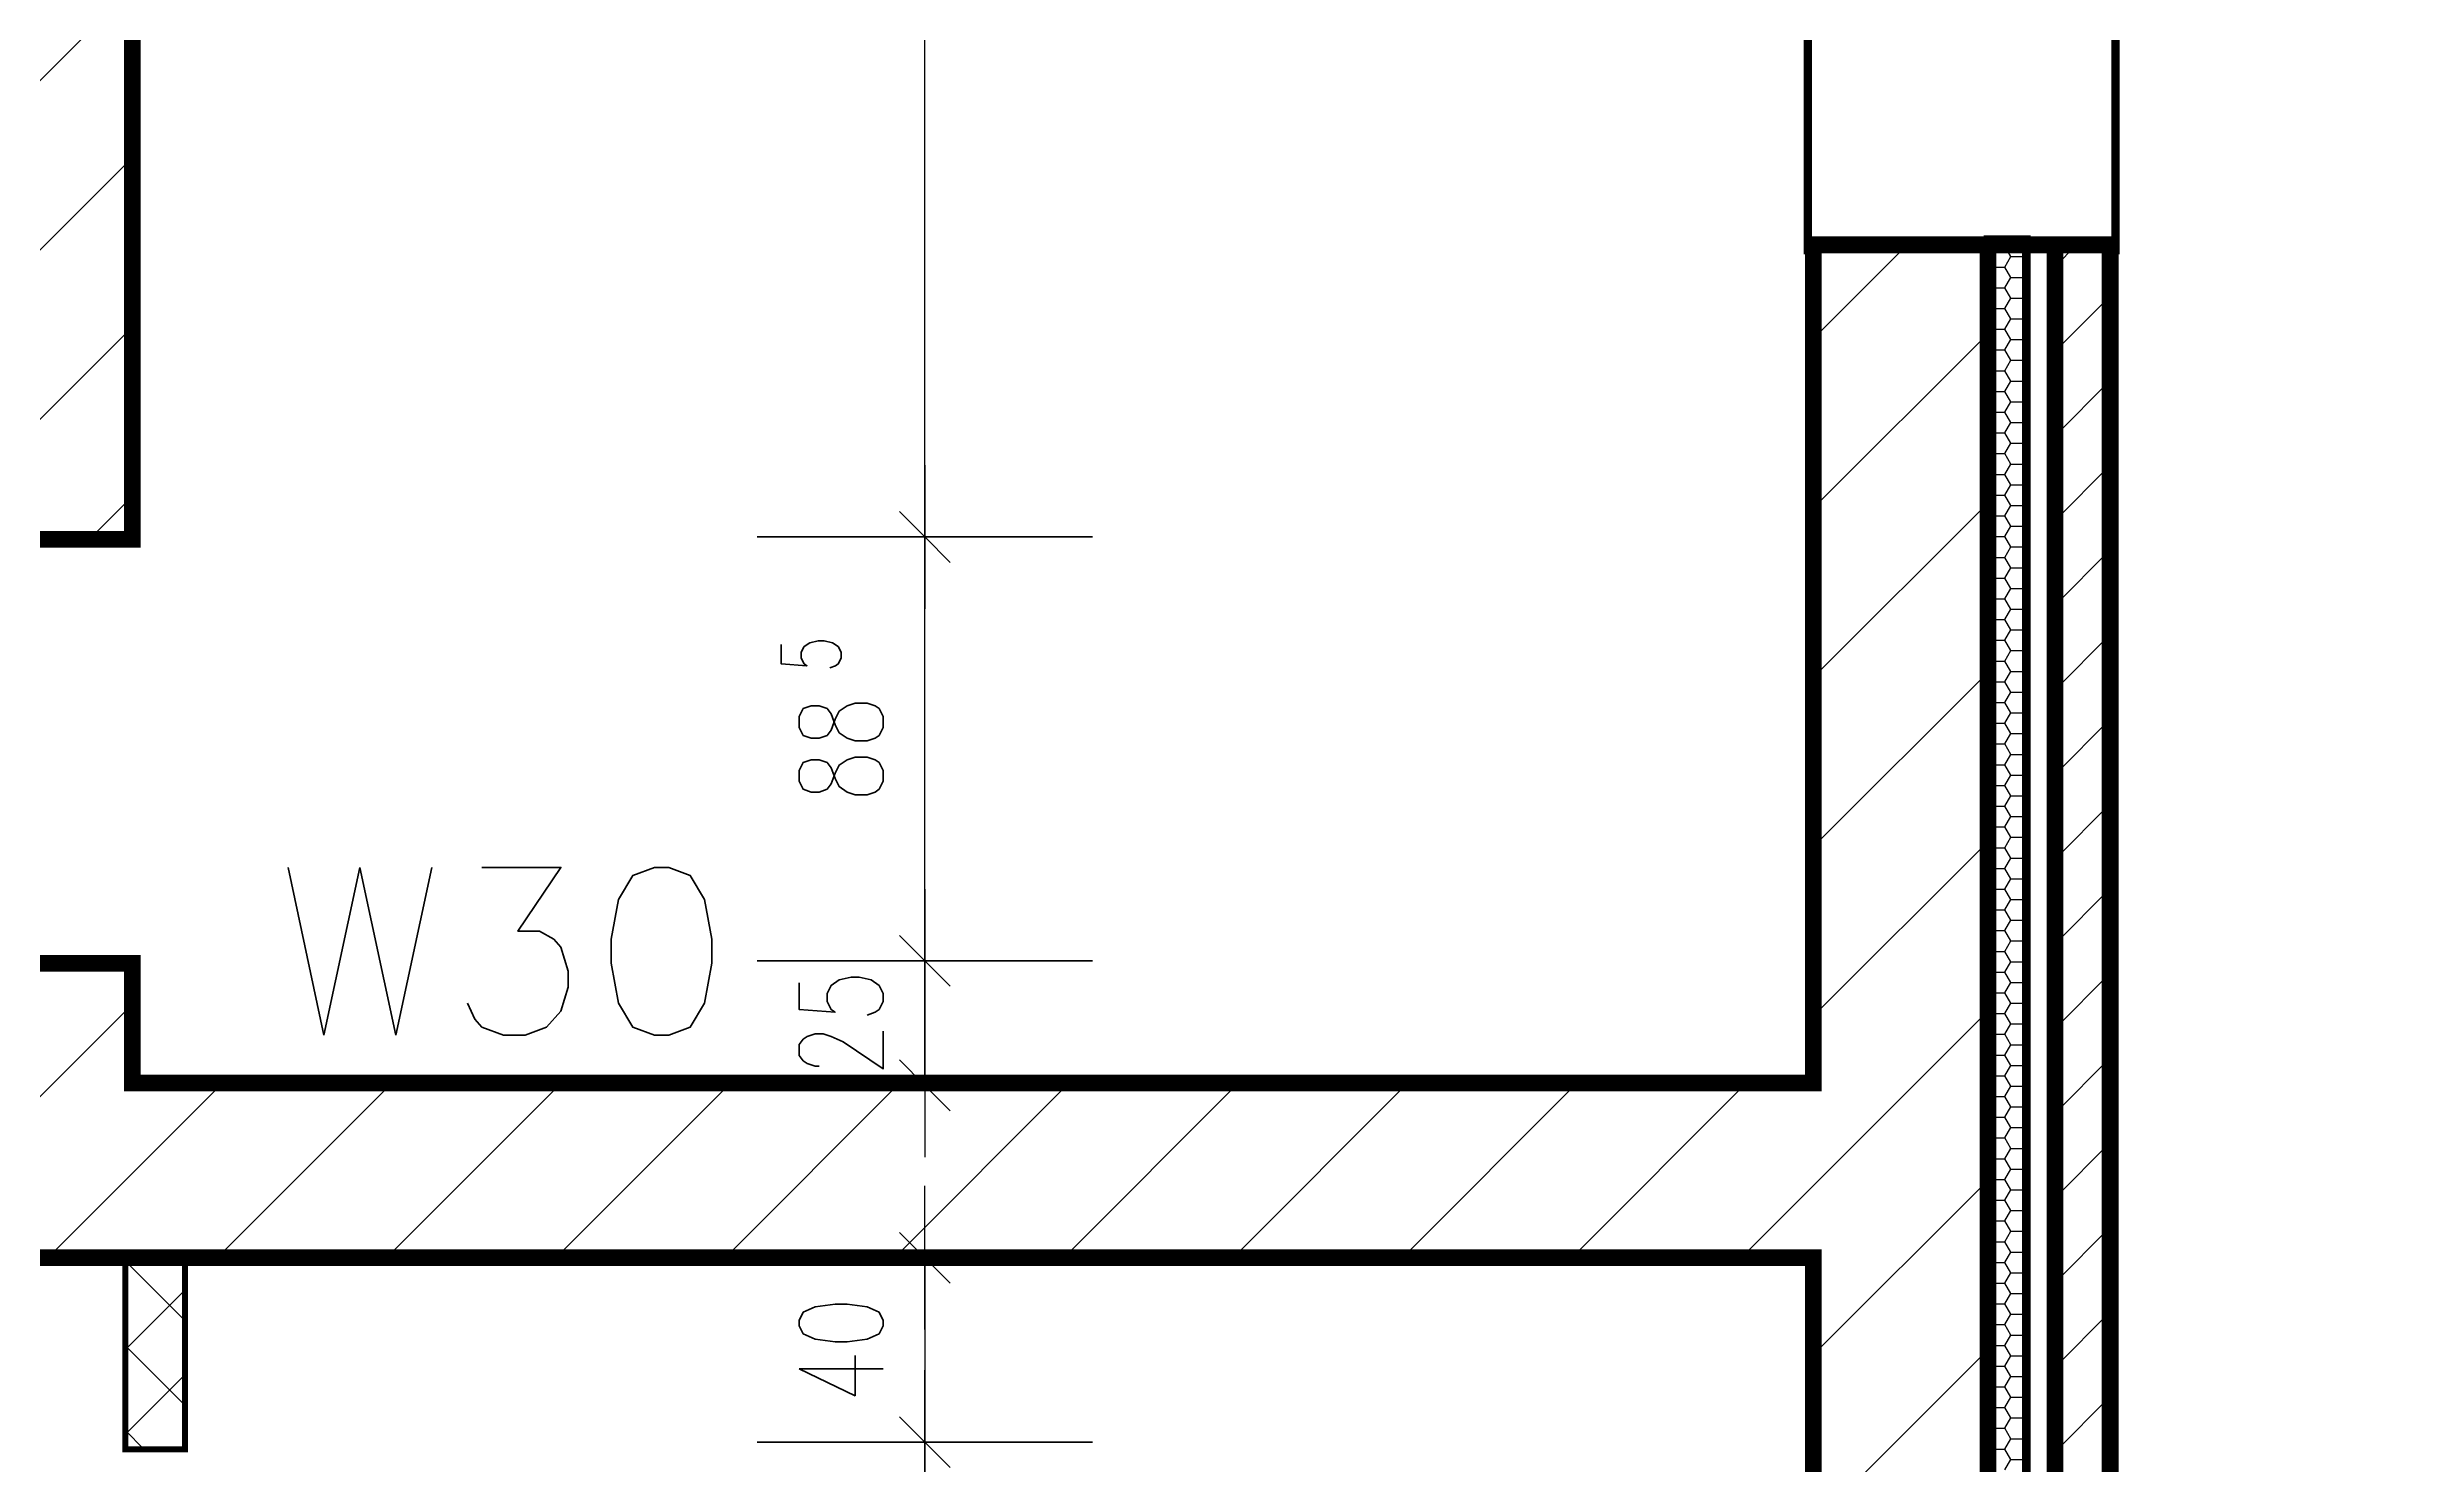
# Model space of a CAD drawing. Extents: x 0 to 42050, y 0 to 29700.
# Drawn here: x 22688 to 27635, y 15193 to 18152 of the extents above; entities that cross this region are included whole.
import ezdxf
from ezdxf.enums import TextEntityAlignment as Align

# ---------------------------------------------------------------- set-up
doc = ezdxf.new("R2010")
doc.units = 0
doc.header["$LTSCALE"] = 1000
doc.layers.get('0').update_dxf_attribs({"linetype": 'CONTINUOUS'})
doc.layers.get('DEFPOINTS').update_dxf_attribs({"linetype": 'CONTINUOUS'})
for name, color, linetype in [('BEMASSUNG', 3, 'CONTINUOUS'), ('DAEMMUNG', 6, 'CONTINUOUS'), ('FENSTER', 8, 'CONTINUOUS'), ('LEGENDE-70', 1, 'CONTINUOUS'), ('MAUERWERK', 7, 'CONTINUOUS'), ('SCHRAFFUR-DAEMMUNG', 6, 'CONTINUOUS'), ('SCHRAFFUR-MAUER', 7, 'CONTINUOUS'), ('SCHRAFFUR-TRENNWAND', 5, 'CONTINUOUS'), ('SCHRAFFUR-VORMAUER', 7, 'CONTINUOUS'), ('TRENNWAENDE', 5, 'CONTINUOUS'), ('VORSATZSCHALLE', 7, 'CONTINUOUS')]:
    doc.layers.add(name, color=color, linetype=linetype)
doc.styles.get("Standard").update_dxf_attribs({"font": 'TXT.SHX', "width": 0.75, "height": 175})
doc.styles.add('STANDART', font='TXT.SHX', dxfattribs={"width": 0.75, "height": 175})
doc.dimstyles.get("Standard").update_dxf_attribs({"dimtxt": 2.5, "dimasz": 2.5, "dimexe": 1.25, "dimexo": 0.625, "dimtad": 1, "dimcen": 2.5, "dimazin": 3, "dimtfac": 1, "dimtmove": 0, "dimatfit": 3})

# ---------------------------------------------------------------- blocks, each defined once
blk = doc.blocks.new('*X3')
at = {"color": 0}
for p, q in [((22500, 17911.165235), (22865, 18276.165235)), ((22500, 17557.611845), (22865, 17922.611845)), ((22500, 17204.058454), (22865, 17569.058454)), ((22774.494937, 17125), (22865, 17215.505063))]:
    blk.add_line(p, q, dxfattribs=at)
blk = doc.blocks.new('*X5')
at = {"color": 0}
for p, q in [((26375, 17543.524548), (26571.475452, 17740)), ((26375, 17189.971157), (26740, 17554.971157)), ((26375, 16836.417767), (26740, 17201.417767)), ((26375, 16482.864376), (26740, 16847.864376)), ((26375, 16129.310986), (26740, 16494.310986)), ((22335.155108, 15625), (22865, 16154.844892)), ((26224.242405, 15625), (26740, 16140.757595)), ((22688.708499, 15625), (23053.708499, 15990)), ((23042.26189, 15625), (23407.26189, 15990)), ((23395.81528, 15625), (23760.81528, 15990)), ((23749.368671, 15625), (24114.368671, 15990)), ((24102.922061, 15625), (24467.922061, 15990)), ((24456.475452, 15625), (24821.475452, 15990)), ((24810.028843, 15625), (25175.028843, 15990)), ((25163.582233, 15625), (25528.582233, 15990)), ((25517.135624, 15625), (25882.135624, 15990)), ((25870.689014, 15625), (26235.689014, 15990)), ((26375, 15422.204204), (26740, 15787.204204)), ((26375, 15068.650814), (26740, 15433.650814))]:
    blk.add_line(p, q, dxfattribs=at)
blk = doc.blocks.new('*X28')
at = {"color": 0}
for p, q in [((26880, 17694.971157), (26925.028843, 17740)), ((26880, 17518.194462), (26995, 17633.194462)), ((26880, 17341.417767), (26995, 17456.417767)), ((26880, 17164.641072), (26995, 17279.641072)), ((26880, 16987.864376), (26995, 17102.864376)), ((26880, 16811.087681), (26995, 16926.087681)), ((26880, 16634.310986), (26995, 16749.310986)), ((26880, 16457.53429), (26995, 16572.53429)), ((26880, 16280.757595), (26995, 16395.757595)), ((26880, 16103.9809), (26995, 16218.9809)), ((26880, 15927.204204), (26995, 16042.204204)), ((26880, 15750.427509), (26995, 15865.427509)), ((26880, 15573.650814), (26995, 15688.650814)), ((26880, 15396.874119), (26995, 15511.874119)), ((26880, 15220.097423), (26995, 15335.097423))]:
    blk.add_line(p, q, dxfattribs=at)
blk = doc.blocks.new('*X31')
at = {"color": 0}
for p, q in [((22850, 15609.514806), (22865.485194, 15625)), ((22975, 15493.407256), (22850, 15618.407256)), ((22850, 15432.73811), (22975, 15557.73811)), ((22975, 15316.63056), (22850, 15441.63056)), ((22850, 15255.961415), (22975, 15380.961415)), ((22889.853865, 15225), (22850, 15264.853865))]:
    blk.add_line(p, q, dxfattribs=at)
blk = doc.blocks.new('*X50')
at = {"color": 0}
for p, q in [((26740, 17719.728577), (26749.999945, 17737.048989)), ((26749.999913, 17737.048907), (26741.800908, 17751.25)), ((26750, 17737.04892), (26775, 17737.04892)), ((26787.499913, 17715.398272), (26774.999913, 17737.048907)), ((26774.999945, 17737.048989), (26783.198902, 17751.25)), ((26774.999945, 17693.747719), (26787.499945, 17715.398354)), ((26787.5, 17715.398285), (26812.5, 17715.398285)), ((26820, 17702.407739), (26812.499912, 17715.398271)), ((26812.499945, 17715.398354), (26820, 17728.388831)), ((26820, 17745.709009), (26816.800907, 17751.25)), ((26749.999913, 17693.747637), (26740, 17711.067993)), ((26740, 17676.427307), (26749.999945, 17693.747719)), ((26749.999913, 17650.446366), (26740, 17667.766723)), ((26750, 17693.74765), (26775, 17693.74765)), ((26787.499913, 17672.097001), (26774.999913, 17693.747636)), ((26774.999945, 17650.446449), (26787.499945, 17672.097084)), ((26787.5, 17672.097015), (26812.5, 17672.097015)), ((26820, 17659.106469), (26812.499913, 17672.097001)), ((26812.499944, 17672.097084), (26820, 17685.087561)), ((26740, 17633.126037), (26749.999945, 17650.446449)), ((26749.999913, 17607.145096), (26740, 17624.465453)), ((26750, 17650.44638), (26775, 17650.44638)), ((26787.499913, 17628.795731), (26774.999913, 17650.446366)), ((26774.999944, 17607.145179), (26787.499944, 17628.795814)), ((26787.5, 17628.795745), (26812.5, 17628.795745)), ((26820, 17615.805199), (26812.499913, 17628.795731)), ((26812.499944, 17628.795814), (26820, 17641.786291)), ((26740, 17589.824767), (26749.999945, 17607.145179)), ((26749.999913, 17563.843826), (26740, 17581.164183)), ((26740, 17546.523497), (26749.999944, 17563.843908)), ((26750, 17607.14511), (26775, 17607.14511)), ((26750, 17563.84384), (26775, 17563.84384)), ((26787.499913, 17585.494461), (26774.999913, 17607.145096)), ((26787.499913, 17542.193191), (26774.999913, 17563.843826)), ((26774.999944, 17563.843908), (26787.499944, 17585.494544)), ((26787.5, 17585.494475), (26812.5, 17585.494475)), ((26820, 17572.503929), (26812.499913, 17585.494461)), ((26812.499944, 17585.494544), (26820, 17598.485021)), ((26749.999913, 17520.542556), (26740, 17537.862913)), ((26740, 17503.222227), (26749.999944, 17520.542638)), ((26750, 17520.54257), (26775, 17520.54257)), ((26787.499913, 17498.891921), (26774.999913, 17520.542556)), ((26774.999944, 17520.542638), (26787.499944, 17542.193273)), ((26787.5, 17542.193205), (26812.5, 17542.193205)), ((26820, 17529.202659), (26812.499913, 17542.193191)), ((26812.499944, 17542.193273), (26820, 17555.183751)), ((26749.999913, 17477.241286), (26740, 17494.561643)), ((26740, 17459.920957), (26749.999944, 17477.241368)), ((26750, 17477.2413), (26775, 17477.2413)), ((26787.499913, 17455.590651), (26774.999913, 17477.241286)), ((26774.999944, 17477.241368), (26787.499944, 17498.892003)), ((26787.5, 17498.891935), (26812.5, 17498.891935)), ((26820, 17485.901389), (26812.499913, 17498.891921)), ((26812.499944, 17498.892003), (26820, 17511.882481)), ((26812.499944, 17455.590733), (26820, 17468.581211)), ((26749.999913, 17433.940016), (26740, 17451.260373)), ((26740, 17416.619687), (26749.999944, 17433.940098)), ((26750, 17433.94003), (26775, 17433.94003)), ((26787.499913, 17412.289381), (26774.999913, 17433.940016)), ((26774.999944, 17433.940098), (26787.499944, 17455.590733)), ((26787.5, 17455.590665), (26812.5, 17455.590665)), ((26820, 17442.600119), (26812.499913, 17455.590651)), ((26812.499944, 17412.289463), (26820, 17425.279941)), ((26749.999913, 17390.638746), (26740, 17407.959103)), ((26740, 17373.318417), (26749.999944, 17390.638828)), ((26750, 17390.63876), (26775, 17390.63876)), ((26787.499913, 17368.98811), (26774.999913, 17390.638745)), ((26774.999944, 17390.638828), (26787.499944, 17412.289463)), ((26774.999944, 17347.337558), (26787.499944, 17368.988193)), ((26787.5, 17412.289395), (26812.5, 17412.289395)), ((26787.5, 17368.988125), (26812.5, 17368.988125)), ((26820, 17399.298849), (26812.499913, 17412.28938)), ((26820, 17355.997579), (26812.499913, 17368.98811)), ((26812.499944, 17368.988193), (26820, 17381.978671)), ((26749.999913, 17347.337475), (26740, 17364.657833)), ((26740, 17330.017147), (26749.999944, 17347.337558)), ((26749.999913, 17304.036205), (26740, 17321.356563)), ((26750, 17347.33749), (26775, 17347.33749)), ((26787.499913, 17325.68684), (26774.999913, 17347.337475)), ((26774.999944, 17304.036288), (26787.499944, 17325.686923)), ((26787.5, 17325.686855), (26812.5, 17325.686855)), ((26820, 17312.696309), (26812.499913, 17325.68684)), ((26812.499944, 17325.686923), (26820, 17338.677401)), ((26740, 17286.715877), (26749.999944, 17304.036288)), ((26749.999914, 17260.734935), (26740, 17278.055293)), ((26750, 17304.03622), (26775, 17304.03622)), ((26787.499913, 17282.38557), (26774.999913, 17304.036205)), ((26774.999944, 17260.735017), (26787.499944, 17282.385653)), ((26787.5, 17282.385585), (26812.5, 17282.385585)), ((26820, 17269.395039), (26812.499913, 17282.38557)), ((26812.499944, 17282.385653), (26820, 17295.376131)), ((26740, 17243.414607), (26749.999944, 17260.735017)), ((26749.999914, 17217.433665), (26740, 17234.754023)), ((26740, 17200.113337), (26749.999944, 17217.433747)), ((26750, 17260.73495), (26775, 17260.73495)), ((26750, 17217.43368), (26775, 17217.43368)), ((26787.499913, 17239.0843), (26774.999913, 17260.734935)), ((26787.499914, 17195.78303), (26774.999914, 17217.433665)), ((26774.999944, 17217.433747), (26787.499944, 17239.084382)), ((26787.5, 17239.084315), (26812.5, 17239.084315)), ((26820, 17226.093769), (26812.499913, 17239.0843)), ((26812.499944, 17239.084382), (26820, 17252.074861)), ((26749.999914, 17174.132395), (26740, 17191.452753)), ((26740, 17156.812067), (26749.999944, 17174.132477)), ((26750, 17174.13241), (26775, 17174.13241)), ((26787.499914, 17152.48176), (26774.999914, 17174.132395)), ((26774.999944, 17174.132477), (26787.499944, 17195.783112)), ((26787.5, 17195.783045), (26812.5, 17195.783045)), ((26820, 17182.792499), (26812.499913, 17195.78303)), ((26812.499944, 17195.783112), (26820, 17208.773591)), ((26749.999914, 17130.831125), (26740, 17148.151483)), ((26740, 17113.510797), (26749.999944, 17130.831207)), ((26750, 17130.83114), (26775, 17130.83114)), ((26787.499914, 17109.18049), (26774.999914, 17130.831125)), ((26774.999944, 17130.831207), (26787.499944, 17152.481842)), ((26787.5, 17152.481775), (26812.5, 17152.481775)), ((26820, 17139.491229), (26812.499914, 17152.48176)), ((26812.499943, 17152.481842), (26820, 17165.472321)), ((26812.499943, 17109.180572), (26820, 17122.171051)), ((26749.999914, 17087.529855), (26740, 17104.850213)), ((26740, 17070.209527), (26749.999944, 17087.529937)), ((26750, 17087.52987), (26775, 17087.52987)), ((26787.499914, 17065.879219), (26774.999914, 17087.529854)), ((26774.999943, 17087.529937), (26787.499943, 17109.180572)), ((26787.5, 17109.180505), (26812.5, 17109.180505)), ((26820, 17096.189959), (26812.499914, 17109.180489)), ((26812.499943, 17065.879302), (26820, 17078.869781)), ((26749.999914, 17044.228584), (26740, 17061.548943)), ((26740, 17026.908257), (26749.999943, 17044.228667)), ((26750, 17044.2286), (26775, 17044.2286)), ((26787.499914, 17022.577949), (26774.999914, 17044.228584)), ((26774.999943, 17044.228667), (26787.499943, 17065.879302)), ((26774.999943, 17000.927397), (26787.499943, 17022.578032)), ((26787.5, 17065.879235), (26812.5, 17065.879235)), ((26787.5, 17022.577965), (26812.5, 17022.577965)), ((26820, 17052.888689), (26812.499914, 17065.879219)), ((26820, 17009.587419), (26812.499914, 17022.577949)), ((26812.499943, 17022.578032), (26820, 17035.568511)), ((26749.999914, 17000.927314), (26740, 17018.247673)), ((26740, 16983.606987), (26749.999943, 17000.927397)), ((26749.999914, 16957.626044), (26740, 16974.946403)), ((26750, 17000.92733), (26775, 17000.92733)), ((26787.499914, 16979.276679), (26774.999914, 17000.927314)), ((26774.999943, 16957.626126), (26787.499943, 16979.276762)), ((26787.5, 16979.276695), (26812.5, 16979.276695)), ((26820, 16966.286149), (26812.499914, 16979.276679)), ((26812.499943, 16979.276762), (26820, 16992.267241)), ((26740, 16940.305717), (26749.999943, 16957.626126)), ((26749.999914, 16914.324774), (26740, 16931.645133)), ((26750, 16957.62606), (26775, 16957.62606)), ((26787.499914, 16935.975409), (26774.999914, 16957.626044)), ((26774.999943, 16914.324856), (26787.499943, 16935.975491)), ((26787.5, 16935.975425), (26812.5, 16935.975425)), ((26820, 16922.984879), (26812.499914, 16935.975409)), ((26812.499943, 16935.975491), (26820, 16948.965971)), ((26740, 16897.004447), (26749.999943, 16914.324856)), ((26749.999914, 16871.023504), (26740, 16888.343863)), ((26740, 16853.703177), (26749.999943, 16871.023586)), ((26750, 16914.32479), (26775, 16914.32479)), ((26750, 16871.02352), (26775, 16871.02352)), ((26787.499914, 16892.674139), (26774.999914, 16914.324774)), ((26787.499914, 16849.372869), (26774.999914, 16871.023504)), ((26774.999943, 16871.023586), (26787.499943, 16892.674221)), ((26787.5, 16892.674155), (26812.5, 16892.674155)), ((26820, 16879.683609), (26812.499914, 16892.674139)), ((26812.499943, 16892.674221), (26820, 16905.664701)), ((26749.999914, 16827.722234), (26740, 16845.042593)), ((26740, 16810.401907), (26749.999943, 16827.722316)), ((26750, 16827.72225), (26775, 16827.72225)), ((26787.499914, 16806.071599), (26774.999914, 16827.722234)), ((26774.999943, 16827.722316), (26787.499943, 16849.372951)), ((26787.5, 16849.372885), (26812.5, 16849.372885)), ((26820, 16836.382339), (26812.499914, 16849.372869)), ((26812.499943, 16849.372951), (26820, 16862.363431)), ((26749.999914, 16784.420964), (26740, 16801.741323)), ((26740, 16767.100637), (26749.999943, 16784.421046)), ((26750, 16784.42098), (26775, 16784.42098)), ((26787.499914, 16762.770328), (26774.999914, 16784.420963)), ((26774.999943, 16784.421046), (26787.499943, 16806.071681)), ((26787.5, 16806.071615), (26812.5, 16806.071615)), ((26820, 16793.081069), (26812.499914, 16806.071598)), ((26812.499943, 16806.071681), (26820, 16819.062161)), ((26812.499943, 16762.770411), (26820, 16775.760891)), ((26749.999915, 16741.119693), (26740, 16758.440053)), ((26740, 16723.799367), (26749.999943, 16741.119776)), ((26750, 16741.11971), (26775, 16741.11971)), ((26787.499914, 16719.469058), (26774.999914, 16741.119693)), ((26774.999943, 16741.119776), (26787.499943, 16762.770411)), ((26787.5, 16762.770345), (26812.5, 16762.770345)), ((26820, 16749.779799), (26812.499914, 16762.770328)), ((26812.499943, 16719.469141), (26820, 16732.459621)), ((26749.999915, 16697.818423), (26740, 16715.138783)), ((26740, 16680.498097), (26749.999943, 16697.818506)), ((26750, 16697.81844), (26775, 16697.81844)), ((26787.499915, 16676.167788), (26774.999915, 16697.818423)), ((26774.999943, 16697.818506), (26787.499943, 16719.469141)), ((26774.999943, 16654.517235), (26787.499943, 16676.167871)), ((26787.5, 16719.469075), (26812.5, 16719.469075)), ((26787.5, 16676.167805), (26812.5, 16676.167805)), ((26820, 16706.478529), (26812.499914, 16719.469058)), ((26820, 16663.177259), (26812.499914, 16676.167788)), ((26812.499943, 16676.167871), (26820, 16689.158351)), ((26749.999915, 16654.517153), (26740, 16671.837513)), ((26740, 16637.196827), (26749.999943, 16654.517235)), ((26749.999915, 16611.215883), (26740, 16628.536243)), ((26750, 16654.51717), (26775, 16654.51717)), ((26787.499915, 16632.866518), (26774.999915, 16654.517153)), ((26774.999943, 16611.215965), (26787.499943, 16632.8666)), ((26787.5, 16632.866535), (26812.5, 16632.866535)), ((26820, 16619.875989), (26812.499915, 16632.866518)), ((26812.499942, 16632.8666), (26820, 16645.857081)), ((26740, 16593.895557), (26749.999943, 16611.215965)), ((26749.999915, 16567.914613), (26740, 16585.234973)), ((26750, 16611.2159), (26775, 16611.2159)), ((26787.499915, 16589.565248), (26774.999915, 16611.215883)), ((26774.999942, 16567.914695), (26787.499942, 16589.56533)), ((26787.5, 16589.565265), (26812.5, 16589.565265)), ((26820, 16576.574719), (26812.499915, 16589.565248)), ((26812.499942, 16589.56533), (26820, 16602.555811)), ((26740, 16550.594287), (26749.999943, 16567.914695)), ((26749.999915, 16524.613343), (26740, 16541.933703)), ((26750, 16567.91463), (26775, 16567.91463)), ((26787.499915, 16546.263978), (26774.999915, 16567.914613)), ((26774.999942, 16524.613425), (26787.499942, 16546.26406)), ((26787.5, 16546.263995), (26812.5, 16546.263995)), ((26820, 16533.273449), (26812.499915, 16546.263978)), ((26812.499942, 16546.26406), (26820, 16559.254541)), ((26740, 16507.293017), (26749.999942, 16524.613425)), ((26749.999915, 16481.312073), (26740, 16498.632433)), ((26740, 16463.991747), (26749.999942, 16481.312155)), ((26750, 16524.61336), (26775, 16524.61336)), ((26750, 16481.31209), (26775, 16481.31209)), ((26787.499915, 16502.962708), (26774.999915, 16524.613343)), ((26787.499915, 16459.661437), (26774.999915, 16481.312072)), ((26774.999942, 16481.312155), (26787.499942, 16502.96279)), ((26787.5, 16502.962725), (26812.5, 16502.962725)), ((26820, 16489.972179), (26812.499915, 16502.962707)), ((26812.499942, 16502.96279), (26820, 16515.953271)), ((26749.999915, 16438.010802), (26740, 16455.331163)), ((26740, 16420.690477), (26749.999942, 16438.010885)), ((26750, 16438.01082), (26775, 16438.01082)), ((26787.499915, 16416.360167), (26774.999915, 16438.010802)), ((26774.999942, 16438.010885), (26787.499942, 16459.66152)), ((26787.5, 16459.661455), (26812.5, 16459.661455)), ((26820, 16446.670909), (26812.499915, 16459.661437)), ((26812.499942, 16459.66152), (26820, 16472.652001)), ((26812.499942, 16416.36025), (26820, 16429.350731)), ((26749.999915, 16394.709532), (26740, 16412.029893)), ((26740, 16377.389207), (26749.999942, 16394.709615)), ((26750, 16394.70955), (26775, 16394.70955)), ((26787.499915, 16373.058897), (26774.999915, 16394.709532)), ((26774.999942, 16394.709615), (26787.499942, 16416.36025)), ((26787.5, 16416.360185), (26812.5, 16416.360185)), ((26820, 16403.369639), (26812.499915, 16416.360167)), ((26812.499942, 16373.05898), (26820, 16386.049461)), ((26749.999915, 16351.408262), (26740, 16368.728623)), ((26740, 16334.087937), (26749.999942, 16351.408344)), ((26750, 16351.40828), (26775, 16351.40828)), ((26787.499915, 16329.757627), (26774.999915, 16351.408262)), ((26774.999942, 16351.408344), (26787.499942, 16373.05898)), ((26774.999942, 16308.107074), (26787.499942, 16329.757709)), ((26787.5, 16373.058915), (26812.5, 16373.058915)), ((26787.5, 16329.757645), (26812.5, 16329.757645)), ((26820, 16360.068369), (26812.499915, 16373.058897)), ((26820, 16316.767099), (26812.499915, 16329.757627)), ((26812.499942, 16329.757709), (26820, 16342.748191)), ((26749.999915, 16308.106992), (26740, 16325.427353)), ((26740, 16290.786667), (26749.999942, 16308.107074)), ((26749.999915, 16264.805722), (26740, 16282.126083)), ((26750, 16308.10701), (26775, 16308.10701)), ((26787.499915, 16286.456357), (26774.999915, 16308.106992)), ((26774.999942, 16264.805804), (26787.499942, 16286.456439)), ((26787.5, 16286.456375), (26812.5, 16286.456375)), ((26820, 16273.465829), (26812.499915, 16286.456357)), ((26812.499942, 16286.456439), (26820, 16299.446921)), ((26740, 16247.485397), (26749.999942, 16264.805804)), ((26749.999916, 16221.504452), (26740, 16238.824813)), ((26750, 16264.80574), (26775, 16264.80574)), ((26787.499915, 16243.155087), (26774.999915, 16264.805722)), ((26774.999942, 16221.504534), (26787.499942, 16243.155169)), ((26787.5, 16243.155105), (26812.5, 16243.155105)), ((26820, 16230.164559), (26812.499915, 16243.155087)), ((26812.499942, 16243.155169), (26820, 16256.145651)), ((26740, 16204.184127), (26749.999942, 16221.504534)), ((26749.999916, 16178.203182), (26740, 16195.523543)), ((26750, 16221.50447), (26775, 16221.50447)), ((26787.499915, 16199.853817), (26774.999915, 16221.504452)), ((26774.999942, 16178.203264), (26787.499942, 16199.853899)), ((26787.5, 16199.853835), (26812.5, 16199.853835)), ((26820, 16186.863289), (26812.499915, 16199.853817)), ((26812.499942, 16199.853899), (26820, 16212.844381)), ((26740, 16160.882857), (26749.999942, 16178.203264)), ((26749.999916, 16134.901911), (26740, 16152.222273)), ((26740, 16117.581587), (26749.999942, 16134.901994)), ((26750, 16178.2032), (26775, 16178.2032)), ((26750, 16134.90193), (26775, 16134.90193)), ((26787.499916, 16156.552546), (26774.999916, 16178.203182)), ((26787.499916, 16113.251276), (26774.999916, 16134.901911)), ((26774.999942, 16134.901994), (26787.499942, 16156.552629)), ((26787.5, 16156.552565), (26812.5, 16156.552565)), ((26820, 16143.562019), (26812.499915, 16156.552546)), ((26812.499942, 16156.552629), (26820, 16169.543111)), ((26749.999916, 16091.600641), (26740, 16108.921003)), ((26740, 16074.280317), (26749.999942, 16091.600724)), ((26750, 16091.60066), (26775, 16091.60066)), ((26787.499916, 16069.950006), (26774.999916, 16091.600641)), ((26774.999942, 16091.600724), (26787.499942, 16113.251359)), ((26787.5, 16113.251295), (26812.5, 16113.251295)), ((26820, 16100.260749), (26812.499916, 16113.251276)), ((26812.499941, 16113.251359), (26820, 16126.241841)), ((26812.499941, 16069.950089), (26820, 16082.940571)), ((26749.999916, 16048.299371), (26740, 16065.619733)), ((26740, 16030.979047), (26749.999942, 16048.299453)), ((26750, 16048.29939), (26775, 16048.29939)), ((26787.499916, 16026.648736), (26774.999916, 16048.299371)), ((26774.999941, 16048.299453), (26787.499941, 16069.950089)), ((26787.5, 16069.950025), (26812.5, 16069.950025)), ((26820, 16056.959479), (26812.499916, 16069.950006)), ((26812.499941, 16026.648818), (26820, 16039.639301)), ((26749.999916, 16004.998101), (26740, 16022.318463)), ((26740, 15987.677777), (26749.999941, 16004.998183)), ((26750, 16004.99812), (26775, 16004.99812)), ((26787.499916, 15983.347466), (26774.999916, 16004.998101)), ((26774.999941, 16004.998183), (26787.499941, 16026.648818)), ((26774.999941, 15961.696913), (26787.499941, 15983.347548)), ((26787.5, 16026.648755), (26812.5, 16026.648755)), ((26787.5, 15983.347485), (26812.5, 15983.347485)), ((26820, 16013.658209), (26812.499916, 16026.648736)), ((26820, 15970.356939), (26812.499916, 15983.347466)), ((26812.499941, 15983.347548), (26820, 15996.338031)), ((26749.999916, 15961.696831), (26740, 15979.017193)), ((26740, 15944.376507), (26749.999941, 15961.696913)), ((26749.999916, 15918.395561), (26740, 15935.715923)), ((26750, 15961.69685), (26775, 15961.69685)), ((26787.499916, 15940.046196), (26774.999916, 15961.696831)), ((26774.999941, 15918.395643), (26787.499941, 15940.046278)), ((26787.5, 15940.046215), (26812.5, 15940.046215)), ((26820, 15927.055669), (26812.499916, 15940.046196)), ((26812.499941, 15940.046278), (26820, 15953.036761)), ((26740, 15901.075237), (26749.999941, 15918.395643)), ((26749.999916, 15875.094291), (26740, 15892.414653)), ((26750, 15918.39558), (26775, 15918.39558)), ((26787.499916, 15896.744926), (26774.999916, 15918.395561)), ((26774.999941, 15875.094373), (26787.499941, 15896.745008)), ((26787.5, 15896.744945), (26812.5, 15896.744945)), ((26820, 15883.754399), (26812.499916, 15896.744926)), ((26812.499941, 15896.745008), (26820, 15909.735491)), ((26740, 15857.773967), (26749.999941, 15875.094373)), ((26749.999916, 15831.79302), (26740, 15849.113383)), ((26750, 15875.09431), (26775, 15875.09431)), ((26787.499916, 15853.443655), (26774.999916, 15875.094291)), ((26774.999941, 15831.793103), (26787.499941, 15853.443738)), ((26787.5, 15853.443675), (26812.5, 15853.443675)), ((26820, 15840.453129), (26812.499916, 15853.443655)), ((26812.499941, 15853.443738), (26820, 15866.434221)), ((26740, 15814.472697), (26749.999941, 15831.793103)), ((26749.999916, 15788.49175), (26740, 15805.812113)), ((26740, 15771.171427), (26749.999941, 15788.491833)), ((26750, 15831.79304), (26775, 15831.79304)), ((26750, 15788.49177), (26775, 15788.49177)), ((26787.499916, 15810.142385), (26774.999916, 15831.79302)), ((26787.499916, 15766.841115), (26774.999916, 15788.49175)), ((26774.999941, 15788.491833), (26787.499941, 15810.142468)), ((26787.5, 15810.142405), (26812.5, 15810.142405)), ((26820, 15797.151859), (26812.499916, 15810.142385)), ((26812.499941, 15810.142468), (26820, 15823.132951)), ((26749.999916, 15745.19048), (26740, 15762.510843)), ((26740, 15727.870157), (26749.999941, 15745.190562)), ((26750, 15745.1905), (26775, 15745.1905)), ((26787.499916, 15723.539845), (26774.999916, 15745.19048)), ((26774.999941, 15745.190562), (26787.499941, 15766.841198)), ((26787.5, 15766.841135), (26812.5, 15766.841135)), ((26820, 15753.850589), (26812.499916, 15766.841115)), ((26812.499941, 15766.841198), (26820, 15779.831681)), ((26812.499941, 15723.539927), (26820, 15736.530411)), ((26749.999917, 15701.88921), (26740, 15719.209573)), ((26740, 15684.568887), (26749.999941, 15701.889292)), ((26750, 15701.88923), (26775, 15701.88923)), ((26787.499916, 15680.238575), (26774.999916, 15701.88921)), ((26774.999941, 15701.889292), (26787.499941, 15723.539927)), ((26787.5, 15723.539865), (26812.5, 15723.539865)), ((26820, 15710.549319), (26812.499916, 15723.539845)), ((26812.499941, 15680.238657), (26820, 15693.229141)), ((26749.999917, 15658.58794), (26740, 15675.908303)), ((26740, 15641.267617), (26749.999941, 15658.588022)), ((26750, 15658.58796), (26775, 15658.58796)), ((26787.499917, 15636.937305), (26774.999917, 15658.58794)), ((26774.999941, 15658.588022), (26787.499941, 15680.238657)), ((26774.999941, 15615.286752), (26787.499941, 15636.937387)), ((26787.5, 15680.238595), (26812.5, 15680.238595)), ((26787.5, 15636.937325), (26812.5, 15636.937325)), ((26820, 15667.248049), (26812.499916, 15680.238575)), ((26820, 15623.946779), (26812.499916, 15636.937305)), ((26812.499941, 15636.937387), (26820, 15649.927871)), ((26749.999917, 15615.28667), (26740, 15632.607033)), ((26740, 15597.966347), (26749.999941, 15615.286752)), ((26749.999917, 15571.9854), (26740, 15589.305763)), ((26750, 15615.28669), (26775, 15615.28669)), ((26787.499917, 15593.636035), (26774.999917, 15615.28667)), ((26774.999941, 15571.985482), (26787.499941, 15593.636117)), ((26787.5, 15593.636055), (26812.5, 15593.636055)), ((26820, 15580.645509), (26812.499917, 15593.636035)), ((26812.499941, 15593.636117), (26820, 15606.626601)), ((26740, 15554.665077), (26749.999941, 15571.985482)), ((26749.999917, 15528.684129), (26740, 15546.004493)), ((26750, 15571.98542), (26775, 15571.98542)), ((26787.499917, 15550.334764), (26774.999917, 15571.9854)), ((26774.999941, 15528.684212), (26787.499941, 15550.334847)), ((26787.5, 15550.334785), (26812.5, 15550.334785)), ((26820, 15537.344239), (26812.499917, 15550.334764)), ((26812.49994, 15550.334847), (26820, 15563.325331)), ((26740, 15511.363807), (26749.999941, 15528.684212)), ((26749.999917, 15485.382859), (26740, 15502.703223)), ((26750, 15528.68415), (26775, 15528.68415)), ((26787.499917, 15507.033494), (26774.999917, 15528.684129)), ((26774.99994, 15485.382942), (26787.49994, 15507.033577)), ((26787.5, 15507.033515), (26812.5, 15507.033515)), ((26820, 15494.042969), (26812.499917, 15507.033494)), ((26812.49994, 15507.033577), (26820, 15520.024061)), ((26740, 15468.062537), (26749.999941, 15485.382942)), ((26749.999917, 15442.081589), (26740, 15459.401953)), ((26740, 15424.761267), (26749.99994, 15442.081671)), ((26750, 15485.38288), (26775, 15485.38288)), ((26750, 15442.08161), (26775, 15442.08161)), ((26787.499917, 15463.732224), (26774.999917, 15485.382859)), ((26787.499917, 15420.430954), (26774.999917, 15442.081589)), ((26774.99994, 15442.081671), (26787.49994, 15463.732307)), ((26787.5, 15463.732245), (26812.5, 15463.732245)), ((26820, 15450.741699), (26812.499917, 15463.732224)), ((26812.49994, 15463.732307), (26820, 15476.722791)), ((26749.999917, 15398.780319), (26740, 15416.100683)), ((26740, 15381.459997), (26749.99994, 15398.780401)), ((26750, 15398.78034), (26775, 15398.78034)), ((26787.499917, 15377.129684), (26774.999917, 15398.780319)), ((26774.99994, 15398.780401), (26787.49994, 15420.431036)), ((26787.5, 15420.430975), (26812.5, 15420.430975)), ((26820, 15407.440429), (26812.499917, 15420.430954)), ((26812.49994, 15420.431036), (26820, 15433.421521)), ((26812.49994, 15377.129766), (26820, 15390.120251)), ((26749.999917, 15355.479049), (26740, 15372.799413)), ((26740, 15338.158727), (26749.99994, 15355.479131)), ((26750, 15355.47907), (26775, 15355.47907)), ((26787.499917, 15333.828414), (26774.999917, 15355.479049)), ((26774.99994, 15355.479131), (26787.49994, 15377.129766)), ((26787.5, 15377.129705), (26812.5, 15377.129705)), ((26820, 15364.139159), (26812.499917, 15377.129684)), ((26812.49994, 15333.828496), (26820, 15346.818981)), ((26749.999917, 15312.177779), (26740, 15329.498143)), ((26740, 15294.857457), (26749.99994, 15312.177861)), ((26750, 15312.1778), (26775, 15312.1778)), ((26787.499917, 15290.527144), (26774.999917, 15312.177779)), ((26774.99994, 15312.177861), (26787.49994, 15333.828496)), ((26774.99994, 15268.876591), (26787.49994, 15290.527226)), ((26787.5, 15333.828435), (26812.5, 15333.828435)), ((26787.5, 15290.527165), (26812.5, 15290.527165)), ((26820, 15320.837889), (26812.499917, 15333.828414)), ((26820, 15277.536619), (26812.499917, 15290.527144)), ((26812.49994, 15290.527226), (26820, 15303.517711)), ((26749.999917, 15268.876509), (26740, 15286.196873)), ((26740, 15251.556187), (26749.99994, 15268.876591)), ((26749.999917, 15225.575238), (26740, 15242.895603)), ((26750, 15268.87653), (26775, 15268.87653)), ((26787.499917, 15247.225873), (26774.999917, 15268.876509)), ((26774.99994, 15225.575321), (26787.49994, 15247.225956)), ((26787.5, 15247.225895), (26812.5, 15247.225895)), ((26820, 15234.235349), (26812.499917, 15247.225873)), ((26812.49994, 15247.225956), (26820, 15260.216441)), ((26740, 15208.254917), (26749.99994, 15225.575321)), ((26749.999917, 15182.273968), (26740, 15199.594333)), ((26750, 15225.57526), (26775, 15225.57526)), ((26787.499917, 15203.924603), (26774.999917, 15225.575238)), ((26774.99994, 15182.274051), (26787.49994, 15203.924686)), ((26787.5, 15203.924625), (26812.5, 15203.924625)), ((26820, 15190.934079), (26812.499917, 15203.924603)), ((26812.49994, 15203.924686), (26820, 15216.915171))]:
    blk.add_line(p, q, dxfattribs=at)
blk = doc.blocks.new('MASSHILFSLINIE')
for points in [[(0, -350), (0, 350)], [(0, 0), (53.033009, 53.033009)], [(-150, 0), (150, 0)], [(0, 0), (-53.033009, -53.033009)]]:
    blk.add_lwpolyline(points)
blk = doc.blocks.new('*D105')
at = {"color": 0, "linetype": 'BYBLOCK'}
blk.add_line((24520, 15986), (24520, 16244), dxfattribs=at)
at = {"layer": 'DEFPOINTS', "color": 0, "linetype": 'BYBLOCK'}
for p in [(22865, 16245), (24520, 16245), (22865, 15985)]:
    blk.add_point(p, dxfattribs=at)
at = {"color": 0, "linetype": 'BYBLOCK'}
for p, rotation in [((24520, 16245), 90), ((24520, 15985), 270)]:
    blk.add_blockref('MASSHILFSLINIE', p, dxfattribs=dict(at, rotation=rotation))
at = {"color": 0, "linetype": 'BYBLOCK', "style": 'STANDART', "width": 0.75}
blk.add_text('25', height=175, rotation=90, dxfattribs=at).set_placement((24345, 16115), align=Align.MIDDLE_CENTER)
blk = doc.blocks.new('*D106')
at = {"color": 0, "linetype": 'BYBLOCK'}
blk.add_line((24520, 16246), (24520, 17129), dxfattribs=at)
at = {"layer": 'DEFPOINTS', "color": 0, "linetype": 'BYBLOCK'}
for p in [(22845, 17130), (24520, 17130), (22865, 16245)]:
    blk.add_point(p, dxfattribs=at)
at = {"color": 0, "linetype": 'BYBLOCK'}
for p, rotation in [((24520, 17130), 90), ((24520, 16245), 270)]:
    blk.add_blockref('MASSHILFSLINIE', p, dxfattribs=dict(at, rotation=rotation))
at = {"color": 0, "linetype": 'BYBLOCK', "style": 'STANDART', "width": 0.75}
blk.add_text('88', height=175, rotation=90, dxfattribs=at).set_placement((24345, 16687.5), align=Align.MIDDLE_CENTER)
blk = doc.blocks.new('*D107')
at = {"color": 0, "linetype": 'BYBLOCK'}
blk.add_line((24520, 17131), (24520, 21739), dxfattribs=at)
at = {"layer": 'DEFPOINTS', "color": 0, "linetype": 'BYBLOCK'}
for p in [(23355, 21740), (24520, 21740), (22845, 17130)]:
    blk.add_point(p, dxfattribs=at)
at = {"color": 0, "linetype": 'BYBLOCK'}
for p, rotation in [((24520, 21740), 90), ((24520, 17130), 270)]:
    blk.add_blockref('MASSHILFSLINIE', p, dxfattribs=dict(at, rotation=rotation))
at = {"color": 0, "linetype": 'BYBLOCK', "style": 'STANDART', "width": 0.75}
blk.add_text('4.62', height=175, rotation=90, dxfattribs=at).set_placement((24345, 19435), align=Align.MIDDLE_CENTER)
blk = doc.blocks.new('*D110')
at = {"color": 0, "linetype": 'BYBLOCK'}
blk.add_line((28240, 12011), (28240, 17729), dxfattribs=at)
at = {"layer": 'DEFPOINTS', "color": 0, "linetype": 'BYBLOCK'}
for p in [(26725, 17730), (28240, 17730), (26730, 12010)]:
    blk.add_point(p, dxfattribs=at)
at = {"color": 0, "linetype": 'BYBLOCK'}
for p, rotation in [((28240, 17730), 90), ((28240, 12010), 270)]:
    blk.add_blockref('MASSHILFSLINIE', p, dxfattribs=dict(at, rotation=rotation))
at = {"color": 0, "linetype": 'BYBLOCK', "style": 'STANDART', "width": 0.75}
blk.add_text('5.74', height=175, rotation=90, dxfattribs=at).set_placement((28065, 14870), align=Align.MIDDLE_CENTER)
blk = doc.blocks.new('*D111')
at = {"color": 0, "linetype": 'BYBLOCK'}
blk.add_line((28240, 17731), (28240, 18384), dxfattribs=at)
at = {"layer": 'DEFPOINTS', "color": 0, "linetype": 'BYBLOCK'}
for p in [(26720, 18385), (28240, 18385), (26725, 17730)]:
    blk.add_point(p, dxfattribs=at)
at = {"color": 0, "linetype": 'BYBLOCK'}
for p, rotation in [((28240, 18385), 90), ((28240, 17730), 270)]:
    blk.add_blockref('MASSHILFSLINIE', p, dxfattribs=dict(at, rotation=rotation))
at = {"color": 0, "linetype": 'BYBLOCK', "style": 'STANDART', "width": 0.75}
blk.add_text('63', height=175, rotation=90, dxfattribs=at).set_placement((28065, 18057.5), align=Align.MIDDLE_CENTER)
blk = doc.blocks.new('*D114')
at = {"color": 0, "linetype": 'BYBLOCK'}
blk.add_line((28940, 9616), (28940, 15624), dxfattribs=at)
at = {"layer": 'DEFPOINTS', "color": 0, "linetype": 'BYBLOCK'}
for p in [(26365, 15625), (28940, 15625), (26685, 9615)]:
    blk.add_point(p, dxfattribs=at)
at = {"color": 0, "linetype": 'BYBLOCK'}
for p, rotation in [((28940, 15625), 90), ((28940, 9615), 270)]:
    blk.add_blockref('MASSHILFSLINIE', p, dxfattribs=dict(at, rotation=rotation))
at = {"color": 0, "linetype": 'BYBLOCK', "style": 'STANDART', "width": 0.75}
blk.add_text('6.01', height=175, rotation=90, dxfattribs=at).set_placement((28765, 12620), align=Align.MIDDLE_CENTER)
blk = doc.blocks.new('*D115')
at = {"color": 0, "linetype": 'BYBLOCK'}
blk.add_line((28940, 15626), (28940, 15994), dxfattribs=at)
at = {"layer": 'DEFPOINTS', "color": 0, "linetype": 'BYBLOCK'}
for p in [(26365, 15995), (28940, 15995), (26365, 15625)]:
    blk.add_point(p, dxfattribs=at)
at = {"color": 0, "linetype": 'BYBLOCK'}
for p, rotation in [((28940, 15995), 90), ((28940, 15625), 270)]:
    blk.add_blockref('MASSHILFSLINIE', p, dxfattribs=dict(at, rotation=rotation))
at = {"color": 0, "linetype": 'BYBLOCK', "style": 'STANDART', "width": 0.75}
blk.add_text('36', height=175, rotation=90, dxfattribs=at).set_placement((28765, 15810), align=Align.MIDDLE_CENTER)
blk = doc.blocks.new('*D116')
at = {"color": 0, "linetype": 'BYBLOCK'}
blk.add_line((28940, 15996), (28940, 21744), dxfattribs=at)
at = {"layer": 'DEFPOINTS', "color": 0, "linetype": 'BYBLOCK'}
for p in [(26370, 21745), (28940, 21745), (26365, 15995)]:
    blk.add_point(p, dxfattribs=at)
at = {"color": 0, "linetype": 'BYBLOCK'}
for p, rotation in [((28940, 21745), 90), ((28940, 15995), 270)]:
    blk.add_blockref('MASSHILFSLINIE', p, dxfattribs=dict(at, rotation=rotation))
at = {"color": 0, "linetype": 'BYBLOCK', "style": 'STANDART', "width": 0.75}
blk.add_text('5.76', height=175, rotation=90, dxfattribs=at).set_placement((28765, 18870), align=Align.MIDDLE_CENTER)
blk = doc.blocks.new('*D118')
at = {"color": 0, "linetype": 'BYBLOCK'}
blk.add_line((29640, 9256), (29640, 22114), dxfattribs=at)
at = {"layer": 'DEFPOINTS', "color": 0, "linetype": 'BYBLOCK'}
for p in [(26720, 22115), (29640, 22115), (26720, 9255)]:
    blk.add_point(p, dxfattribs=at)
at = {"color": 0, "linetype": 'BYBLOCK'}
for p, rotation in [((29640, 22115), 90), ((29640, 9255), 270)]:
    blk.add_blockref('MASSHILFSLINIE', p, dxfattribs=dict(at, rotation=rotation))
at = {"color": 0, "linetype": 'BYBLOCK', "style": 'STANDART', "width": 0.75}
blk.add_text('12.86', height=175, rotation=90, dxfattribs=at).set_placement((29465, 15685), align=Align.MIDDLE_CENTER)
blk = doc.blocks.new('*D119')
at = {"color": 0, "linetype": 'BYBLOCK'}
blk.add_line((24520, 15624), (24520, 15241), dxfattribs=at)
at = {"layer": 'DEFPOINTS', "color": 0, "linetype": 'BYBLOCK'}
for p in [(22975, 15625), (22975, 15240), (24520, 15240)]:
    blk.add_point(p, dxfattribs=at)
at = {"color": 0, "linetype": 'BYBLOCK'}
for p, rotation in [((24520, 15625), 90), ((24520, 15240), 270)]:
    blk.add_blockref('MASSHILFSLINIE', p, dxfattribs=dict(at, rotation=rotation))
at = {"color": 0, "linetype": 'BYBLOCK', "style": 'STANDART', "width": 0.75}
blk.add_text('40', height=175, rotation=90, dxfattribs=at).set_placement((24345, 15432.5), align=Align.MIDDLE_CENTER)
blk = doc.blocks.new('*D120')
at = {"color": 0, "linetype": 'BYBLOCK'}
blk.add_line((24520, 15239), (24520, 14361), dxfattribs=at)
at = {"layer": 'DEFPOINTS', "color": 0, "linetype": 'BYBLOCK'}
for p in [(22975, 15240), (22960, 14360), (24520, 14360)]:
    blk.add_point(p, dxfattribs=at)
at = {"color": 0, "linetype": 'BYBLOCK'}
for p, rotation in [((24520, 15240), 90), ((24520, 14360), 270)]:
    blk.add_blockref('MASSHILFSLINIE', p, dxfattribs=dict(at, rotation=rotation))
at = {"color": 0, "linetype": 'BYBLOCK', "style": 'STANDART', "width": 0.75}
blk.add_text('88', height=175, rotation=90, dxfattribs=at).set_placement((24345, 14800), align=Align.MIDDLE_CENTER)

msp = doc.modelspace()

# ---------------------------------------------------------------- linework, layer by layer
at = {"layer": 'DAEMMUNG', "const_width": 17.5}
msp.add_lwpolyline([(26740, 11990), (26820, 11990), (26820, 17751.25), (26740, 17751.25)], close=True, dxfattribs=at)
at = {"layer": 'FENSTER'}
for points, const_width in [([(26363.699375, 18380), (26363.699375, 17720)], 17.5), ([(27006.264517, 18380), (27006.264517, 17720)], 17.5), ([(26700, 17740), (26875.171862, 17740)], 35)]:
    msp.add_lwpolyline(points, dxfattribs=dict(at, const_width=const_width))
at = {"layer": 'MAUERWERK', "const_width": 35}
for points in [[(23365, 22115), (19750, 22115), (19750, 21750), (22500, 21750), (22500, 17125), (22865, 17125), (22865, 21750), (23365, 21750)], [(26375, 12000), (26740, 12000), (26740, 17740), (26375, 17740), (26375, 15990), (22865, 15990), (22865, 16240), (22500, 16240), (22500, 15990), (22250, 15990), (22250, 15625), (26375, 15625)]]:
    msp.add_lwpolyline(points, close=True, dxfattribs=at)
at = {"layer": 'MAUERWERK'}
for p in [(26375, 16550), (23485, 15990), (26740, 15845), (23100, 15625), (26375, 15450)]:
    msp.add_point(p, dxfattribs=at)
at = {"layer": 'TRENNWAENDE', "const_width": 12.5}
msp.add_lwpolyline([(22850, 15625), (22850, 15225), (22975, 15225), (22975, 15625)], close=True, dxfattribs=at)
at = {"layer": 'VORSATZSCHALLE', "const_width": 35}
msp.add_lwpolyline([(26880, 12000), (26995, 12000), (26995, 17740), (26880, 17740)], close=True, dxfattribs=at)

# ---------------------------------------------------------------- block references
at = {"layer": 'SCHRAFFUR-DAEMMUNG'}
msp.add_blockref('*X50', (0, 0), dxfattribs=at)
at = {"layer": 'SCHRAFFUR-MAUER'}
for name in ['*X3', '*X5']:
    msp.add_blockref(name, (0, 0), dxfattribs=at)
at = {"layer": 'SCHRAFFUR-TRENNWAND'}
msp.add_blockref('*X31', (0, 0), dxfattribs=at)
at = {"layer": 'SCHRAFFUR-VORMAUER'}
msp.add_blockref('*X28', (0, 0), dxfattribs=at)

# ---------------------------------------------------------------- texts
at = {"layer": 'BEMASSUNG', "style": 'STANDART', "width": 0.75}
msp.add_text('5', height=125, rotation=90, dxfattribs=at).set_placement((24345, 16845))
at = {"layer": 'LEGENDE-70'}
msp.add_text('W30', height=350, dxfattribs=at).set_placement((23160, 16090))

# ---------------------------------------------------------------- dimensions: what is measured, and where the dimension line sits
at = {"layer": 'BEMASSUNG'}
for base, p1, p2, text, picture, middle in [((29640, 22115), (26720, 9255), (26720, 22115), '12.86', '*D118', (29465, 15685)), ((24520, 21740), (22845, 17130), (23355, 21740), '4.62', '*D107', (24345, 19435)), ((28940, 21745), (26365, 15995), (26370, 21745), '5.76', '*D116', (28765, 18870)), ((28240, 18385), (26725, 17730), (26720, 18385), '63', '*D111', (28065, 18057.5)), ((28240, 17730), (26730, 12010), (26725, 17730), '5.74', '*D110', (28065, 14870)), ((24520, 17130), (22865, 16245), (22845, 17130), '88', '*D106', (24345, 16687.5)), ((24520, 16245), (22865, 15985), (22865, 16245), '25', '*D105', (24345, 16115)), ((28940, 15995), (26365, 15625), (26365, 15995), '36', '*D115', (28765, 15810)), ((24520, 15240), (22975, 15625), (22975, 15240), '40', '*D119', (24345, 15432.5)), ((28940, 15625), (26685, 9615), (26365, 15625), '6.01', '*D114', (28765, 12620)), ((24520, 14360), (22975, 15240), (22960, 14360), '88', '*D120', (24345, 14800))]:
    dim = msp.add_linear_dim(base=base, p1=p1, p2=p2, angle=90, text=text, dimstyle='Standard', dxfattribs=at)
    dim.commit()
    dim.dimension.update_dxf_attribs({"geometry": picture, "text_midpoint": middle})

doc.saveas('drawing.dxf')
